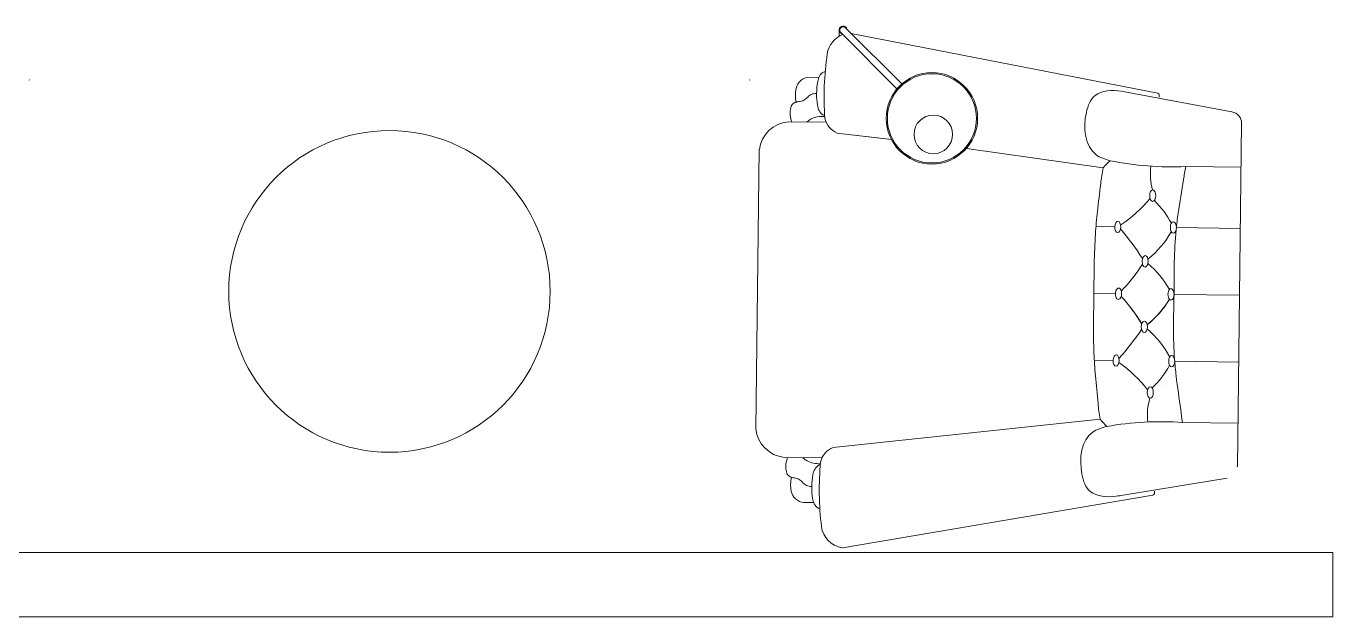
# Model space of a CAD drawing. Header units: centimetres. Extents: x -72470 to -43129, y -18750 to -16337.
# Drawn here: x -47246.6 to -47043.3, y -18507.1 to -18415.3 of the extents above; entities that cross this region are included whole.
import ezdxf

# ---------------------------------------------------------------- set-up
doc = ezdxf.new("R2010")
doc.units = ezdxf.units.CM
doc.header["$MEASUREMENT"] = 0
doc.layers.add('TEFRIS', color=30, linetype='Continuous', lineweight=9)

msp = doc.modelspace()

# ---------------------------------------------------------------- linework, layer by layer
at = {"layer": 'TEFRIS', "color": 0, "linetype": 'Continuous'}
for p, q in [((-47120.14, -18415.86), (-47120.15, -18416.83)), ((-47111.12, -18425.04), (-47119.91, -18416.26)), ((-47110.36, -18424.29), (-47119.15, -18415.5)), ((-47118.26, -18416.4), (-47070.56, -18425.67)), ((-47246.13, -18423.64), (-47246.15, -18423.62)), ((-47246.15, -18423.62), (-47246.13, -18423.64)), ((-47134.09, -18423.64), (-47134.07, -18423.62)), ((-47134.07, -18423.62), (-47134.09, -18423.64)), ((-47123.3, -18423.22), (-47124.82, -18423.21)), ((-47123.3, -18423.22), (-47124.82, -18423.21)), ((-47075.2, -18425.57), (-47059.06, -18428.6)), ((-47070.35, -18426.28), (-47070.34, -18425.93)), ((-47122.17, -18430.2), (-47128.07, -18430.13)), ((-47122.17, -18430.2), (-47128.07, -18430.13)), ((-47057.54, -18430.38), (-47057.84, -18457.08)), ((-47120.49, -18431.88), (-47111.93, -18432.89)), ((-47120.49, -18431.88), (-47112.02, -18432.88)), ((-47132.57, -18434.44), (-47132.83, -18456.16)), ((-47132.57, -18434.44), (-47132.83, -18456.16)), ((-47100.36, -18434.26), (-47079.08, -18437.26)), ((-47066.24, -18437.09), (-47057.59, -18437.2)), ((-47077.27, -18446.45), (-47080.2, -18446.41)), ((-47057.71, -18446.69), (-47067.69, -18446.57)), ((-47067.68, -18446.57), (-47057.71, -18446.69)), ((-47133.1, -18477.87), (-47132.83, -18456.16)), ((-47133.1, -18477.87), (-47132.83, -18456.16)), ((-47077.16, -18456.84), (-47080.51, -18456.8)), ((-47077.16, -18456.84), (-47080.51, -18456.8)), ((-47077.16, -18456.84), (-47080.51, -18456.8)), ((-47077.16, -18456.84), (-47080.51, -18456.8)), ((-47068.05, -18456.95), (-47057.84, -18457.08)), ((-47068.05, -18456.95), (-47057.84, -18457.08)), ((-47068.05, -18456.95), (-47057.84, -18457.08)), ((-47068.05, -18456.95), (-47057.84, -18457.08)), ((-47068.05, -18456.95), (-47057.84, -18457.08)), ((-47068.05, -18456.95), (-47057.84, -18457.08)), ((-47068.05, -18456.95), (-47057.84, -18457.08)), ((-47068.05, -18456.95), (-47057.84, -18457.08)), ((-47068.05, -18456.95), (-47057.84, -18457.08)), ((-47068.05, -18456.95), (-47057.84, -18457.08)), ((-47068.05, -18456.95), (-47057.84, -18457.08)), ((-47068.05, -18456.95), (-47057.84, -18457.08)), ((-47068.05, -18456.95), (-47057.84, -18457.08)), ((-47068.05, -18456.95), (-47057.84, -18457.08)), ((-47068.05, -18456.95), (-47057.84, -18457.08)), ((-47068.05, -18456.95), (-47057.84, -18457.08)), ((-47058.2, -18483.77), (-47057.84, -18457.08)), ((-47077.53, -18467.22), (-47080.45, -18467.19)), ((-47057.97, -18467.46), (-47067.94, -18467.34)), ((-47067.94, -18467.34), (-47057.97, -18467.46)), ((-47069.99, -18471.09), (-47070.02, -18471.09)), ((-47070.02, -18471.09), (-47069.99, -18471.09)), ((-47121.09, -18480.73), (-47079.56, -18476.37)), ((-47066.73, -18476.85), (-47058.08, -18476.95)), ((-47122.82, -18482.36), (-47128.71, -18482.29)), ((-47083.22, -18484.13), (-47083.25, -18484.1)), ((-47083.25, -18484.1), (-47083.22, -18484.13)), ((-47075.97, -18488.15), (-47059.76, -18485.51)), ((-47071.1, -18487.56), (-47071.11, -18487.91)), ((-47124.11, -18489.31), (-47125.64, -18489.29)), ((-47119.64, -18496.32), (-47071.33, -18488.17)), ((-47579.34, -18497.07), (-47043.34, -18497.07)), ((-47043.34, -18497.07), (-47043.34, -18507.07)), ((-47579.34, -18507.07), (-47043.34, -18507.07))]:
    msp.add_line(p, q, dxfattribs=at)
for centre, radius in [((-47105.72, -18429.59), 7.11), ((-47105.72, -18429.59), 6.93), ((-47105.5, -18432.09), 3), ((-47190.11, -18456.48), 25)]:
    msp.add_circle(centre, radius, dxfattribs=at)
for centre, radius, start, end in [((-47118.18, -18420.17), 3.88, 111.6356, 170.7089), ((-47119.53, -18415.87), 0.61, 14.606, 252.4442), ((-47119.53, -18415.88), 0.533, 45.0338, 225.0338), ((-47075.87, -18426.29), 46.62, 171.6806, 184.0411), ((-47075.87, -18426.29), 46.62, 171.6806, 184.0411), ((-47120.27, -18426.08), 6.68, 170.0937, 188.4978), ((-47120.27, -18426.08), 6.68, 170.0937, 188.4978), ((-47124.73, -18425.38), 2.17, 92.4185, 168.0967), ((-47124.73, -18425.38), 2.17, 92.4185, 168.0967), ((-47070.61, -18425.93), 0.267, 359.2957, 79.8669), ((-47059.32, -18430.36), 1.78, 359.3696, 81.6735), ((-47127.63, -18435.09), 4.98, 95.0614, 172.4578), ((-47127.63, -18435.09), 4.98, 95.0614, 172.4578), ((-47119.22, -18428.91), 3.22, 191.7932, 246.889), ((-47119.22, -18428.91), 3.22, 191.7932, 246.889), ((-47068.33, -18446.87), 14.41, 132.1371, 138.192), ((-47068.35, -18388.13), 49.01, 258.641, 272.4611), ((-47061.96, -18438.25), 9.77, 172.8406, 194.7253), ((-47088.12, -18428.59), 21.15, 303.8122, 320.5526), ((-47081.32, -18452.67), 14.52, 27.7043, 45.2955), ((-47105.95, -18472.33), 39.08, 32.4101, 40.8154), ((-47081.17, -18440.14), 14.52, 308.6458, 330.8872), ((-47092.47, -18440.29), 22.87, 315.0953, 328.5273), ((-47081.3, -18463.21), 14.37, 29.2352, 50.2572), ((-47093.12, -18473.1), 23.12, 29.8645, 43.2245), ((-47092.87, -18473.01), 22.87, 30.0642, 43.4962), ((-47081.29, -18450.34), 14.52, 308.6458, 329.5578), ((-47081.14, -18450.37), 14.37, 308.3343, 329.3563), ((-47105.56, -18440.64), 39.08, 317.776, 326.1814), ((-47081.58, -18473.44), 14.52, 27.7043, 49.9457), ((-47088.81, -18484.81), 21.15, 38.0389, 54.7793), ((-47081.42, -18460.91), 14.52, 313.296, 330.8872), ((-47062.43, -18475.8), 9.77, 163.8661, 185.7509), ((-47128.15, -18477.34), 4.98, 186.1337, 263.5301), ((-47068.58, -18467.03), 14.41, 220.3995, 226.4544), ((-47070.04, -18525.75), 49.01, 86.1303, 99.9504), ((-47119.9, -18483.72), 3.22, 111.7025, 166.7983), ((-47076.62, -18487.42), 46.62, 174.5504, 186.9109), ((-47121.02, -18486.53), 6.68, 170.0937, 188.4978), ((-47125.49, -18487.12), 2.17, 190.4948, 266.173), ((-47071.37, -18487.9), 0.267, 278.7246, 359.2957), ((-47119.07, -18492.49), 3.88, 187.8826, 260.681)]:
    msp.add_arc(centre, radius, start, end, dxfattribs=at)
for centre, major_axis in [((-47071.37, -18441.61), (0.011, 0.891)), ((-47068.15, -18446.56), (0.011, 0.891)), ((-47072.54, -18451.81), (0.011, 0.891)), ((-47077.06, -18467.23), (-0.011, -0.891))]:
    msp.add_ellipse(centre, major_axis=major_axis, ratio=0.528462, dxfattribs=at)
at = {"layer": 'TEFRIS', "color": 0, "linetype": 'Continuous', "extrusion": (0, 0, -1)}
for centre, major_axis in [((-47076.8, -18446.46), (0.011, 0.891)), ((-47072.67, -18461.98), (-0.011, -0.891)), ((-47068.41, -18467.34), (-0.011, -0.891)), ((-47071.75, -18472.2), (-0.011, -0.891))]:
    msp.add_ellipse(centre, major_axis=major_axis, ratio=0.528462, dxfattribs=at)
at = {"layer": 'TEFRIS', "color": 0, "linetype": 'Continuous'}
for centre, major_axis in [((-47076.69, -18456.85), (-0.011, -0.891)), ((-47076.69, -18456.85), (-0.011, -0.891)), ((-47068.52, -18456.95), (0.011, 0.891)), ((-47068.52, -18456.95), (0.011, 0.891))]:
    msp.add_ellipse(centre, major_axis=major_axis, ratio=0.528462, start_param=4.712389, end_param=7.853982, dxfattribs=at)
at = {"layer": 'TEFRIS', "color": 0, "linetype": 'Continuous', "extrusion": (0, 0, -1)}
for centre, major_axis in [((-47076.69, -18456.85), (0.011, 0.891)), ((-47076.69, -18456.85), (0.011, 0.891)), ((-47068.52, -18456.95), (-0.011, -0.891)), ((-47068.52, -18456.95), (-0.011, -0.891))]:
    msp.add_ellipse(centre, major_axis=major_axis, ratio=0.528462, start_param=4.712389, end_param=7.853982, dxfattribs=at)
at = {"layer": 'TEFRIS', "color": 0, "linetype": 'Continuous'}
for points, knots in [([(-47122.32, -18422.29), (-47122.41, -18422.32), (-47122.78, -18422.46), (-47123.27, -18423.01), (-47123.59, -18424.18), (-47123.63, -18425.09), (-47123.66, -18425.71)], [0.35656, 0.35656, 0.35656, 0.35656, 0.689135, 1.682823, 2.666935, 4.752611, 4.752611, 4.752611, 4.752611]), ([(-47122.32, -18422.29), (-47122.41, -18422.32), (-47122.78, -18422.46), (-47123.27, -18423.01), (-47123.59, -18424.18), (-47123.63, -18425.09), (-47123.66, -18425.71)], [0.35656, 0.35656, 0.35656, 0.35656, 0.689135, 1.682823, 2.666935, 4.752611, 4.752611, 4.752611, 4.752611]), ([(-47126.88, -18427.07), (-47127, -18427.11), (-47127.31, -18427.23), (-47127.69, -18427.79), (-47127.83, -18428.62), (-47127.73, -18429.45), (-47127.6, -18429.96), (-47127.52, -18430.14)], [0, 0, 0, 0, 0.427423, 1.095062, 2.135609, 3.247139, 3.888617, 3.888617, 3.888617, 3.888617]), ([(-47126.88, -18427.07), (-47127, -18427.11), (-47127.31, -18427.23), (-47127.69, -18427.79), (-47127.83, -18428.62), (-47127.73, -18429.45), (-47127.6, -18429.96), (-47127.52, -18430.14)], [0, 0, 0, 0, 0.427423, 1.095062, 2.135609, 3.247139, 3.888617, 3.888617, 3.888617, 3.888617]), ([(-47123.66, -18425.71), (-47123.95, -18425.73), (-47124.46, -18425.79), (-47125.08, -18426.27), (-47125.5, -18426.76), (-47126.12, -18426.96), (-47126.55, -18427.01), (-47126.83, -18427.06), (-47126.88, -18427.07)], [0.305843, 0.305843, 0.305843, 0.305843, 1.255346, 2.040427, 2.89202, 3.384438, 4.174918, 4.355007, 4.355007, 4.355007, 4.355007]), ([(-47123.66, -18425.71), (-47123.95, -18425.73), (-47124.46, -18425.79), (-47125.08, -18426.27), (-47125.5, -18426.76), (-47126.12, -18426.96), (-47126.55, -18427.01), (-47126.83, -18427.06), (-47126.88, -18427.07)], [0.305843, 0.305843, 0.305843, 0.305843, 1.255346, 2.040427, 2.89202, 3.384438, 4.174918, 4.355007, 4.355007, 4.355007, 4.355007]), ([(-47122.42, -18429.16), (-47122.51, -18429.13), (-47122.86, -18428.98), (-47123.33, -18428.42), (-47123.63, -18427.24), (-47123.65, -18426.33), (-47123.66, -18425.71)], [0.372389, 0.372389, 0.372389, 0.372389, 0.689135, 1.682823, 2.666935, 4.752611, 4.752611, 4.752611, 4.752611]), ([(-47122.42, -18429.16), (-47122.51, -18429.13), (-47122.86, -18428.98), (-47123.33, -18428.42), (-47123.63, -18427.24), (-47123.65, -18426.33), (-47123.66, -18425.71)], [0.372389, 0.372389, 0.372389, 0.372389, 0.689135, 1.682823, 2.666935, 4.752611, 4.752611, 4.752611, 4.752611]), ([(-47122.41, -18429.29), (-47123.15, -18429.28), (-47124.1, -18429.37), (-47124.93, -18429.94), (-47125.13, -18430.14), (-47125.16, -18430.17)], [1.067319, 1.067319, 1.067319, 1.067319, 3.490275, 4.275356, 4.417413, 4.417413, 4.417413, 4.417413]), ([(-47122.41, -18429.29), (-47123.15, -18429.28), (-47124.1, -18429.37), (-47124.93, -18429.94), (-47125.13, -18430.14), (-47125.16, -18430.17)], [1.067319, 1.067319, 1.067319, 1.067319, 3.490275, 4.275356, 4.417413, 4.417413, 4.417413, 4.417413]), ([(-47068.05, -18456.95), (-47068.05, -18453.59), (-47068.05, -18449.37), (-47067.31, -18443.43), (-47066.73, -18440.18), (-47066.37, -18437.76), (-47066.24, -18437.09)], [0, 0, 0, 0, 11.31753, 14.215288, 20.189944, 22.471644, 22.471644, 22.471644, 22.471644]), ([(-47079.08, -18437.26), (-47079.26, -18438.09), (-47079.52, -18440.37), (-47079.97, -18443.8), (-47080.47, -18449.47), (-47080.5, -18453.72), (-47080.51, -18456.8)], [7.842946, 7.842946, 7.842946, 7.842946, 10.726144, 15.564237, 19.542398, 29.913928, 29.913928, 29.913928, 29.913928]), ([(-47079.56, -18476.37), (-47079.72, -18475.54), (-47079.92, -18473.28), (-47080.29, -18469.84), (-47080.66, -18464.15), (-47080.57, -18459.89), (-47080.51, -18456.8)], [7.883801, 7.883801, 7.883801, 7.883801, 10.726144, 15.564237, 19.542398, 29.954825, 29.954825, 29.954825, 29.954825]), ([(-47068.05, -18456.95), (-47068.13, -18460.32), (-47068.23, -18464.55), (-47067.65, -18470.52), (-47067.15, -18473.78), (-47066.84, -18476.19), (-47066.74, -18476.85)], [0, 0, 0, 0, 11.358421, 14.256179, 20.230836, 22.470635, 22.470635, 22.470635, 22.470635]), ([(-47127.6, -18485.38), (-47127.72, -18485.33), (-47128.03, -18485.21), (-47128.38, -18484.64), (-47128.51, -18483.8), (-47128.39, -18482.98), (-47128.24, -18482.47), (-47128.17, -18482.3)], [0, 0, 0, 0, 0.427423, 1.095062, 2.135609, 3.247139, 3.888617, 3.888617, 3.888617, 3.888617]), ([(-47123.07, -18483.27), (-47123.81, -18483.26), (-47124.76, -18483.15), (-47125.57, -18482.55), (-47125.77, -18482.36), (-47125.8, -18482.32)], [1.067319, 1.067319, 1.067319, 1.067319, 3.490275, 4.275356, 4.417413, 4.417413, 4.417413, 4.417413]), ([(-47123.08, -18483.4), (-47123.17, -18483.43), (-47123.53, -18483.57), (-47124.02, -18484.12), (-47124.34, -18485.29), (-47124.38, -18486.2), (-47124.41, -18486.82)], [0.372389, 0.372389, 0.372389, 0.372389, 0.689135, 1.682823, 2.666935, 4.752611, 4.752611, 4.752611, 4.752611]), ([(-47124.41, -18486.82), (-47124.7, -18486.8), (-47125.21, -18486.72), (-47125.82, -18486.22), (-47126.23, -18485.72), (-47126.84, -18485.5), (-47127.27, -18485.45), (-47127.55, -18485.39), (-47127.6, -18485.38)], [0.305843, 0.305843, 0.305843, 0.305843, 1.255346, 2.040427, 2.89202, 3.384438, 4.174918, 4.355007, 4.355007, 4.355007, 4.355007]), ([(-47123.16, -18490.27), (-47123.25, -18490.24), (-47123.61, -18490.09), (-47124.09, -18489.53), (-47124.38, -18488.35), (-47124.4, -18487.44), (-47124.41, -18486.82)], [0.35656, 0.35656, 0.35656, 0.35656, 0.689135, 1.682823, 2.666935, 4.752611, 4.752611, 4.752611, 4.752611])]:
    msp.add_open_spline(points, degree=3, knots=knots, dxfattribs=at)
for points in [[(-47078, -18436.18), (-47080.17, -18435.26), (-47081.69, -18428.66), (-47080.33, -18426.03), (-47076.27, -18425.38), (-47075.2, -18425.57)], [(-47078.51, -18477.47), (-47080.7, -18478.34), (-47082.38, -18484.9), (-47081.08, -18487.57), (-47077.05, -18488.32), (-47075.97, -18488.15)]]:
    msp.add_spline(points, degree=3, dxfattribs=at)

doc.saveas('drawing.dxf')
